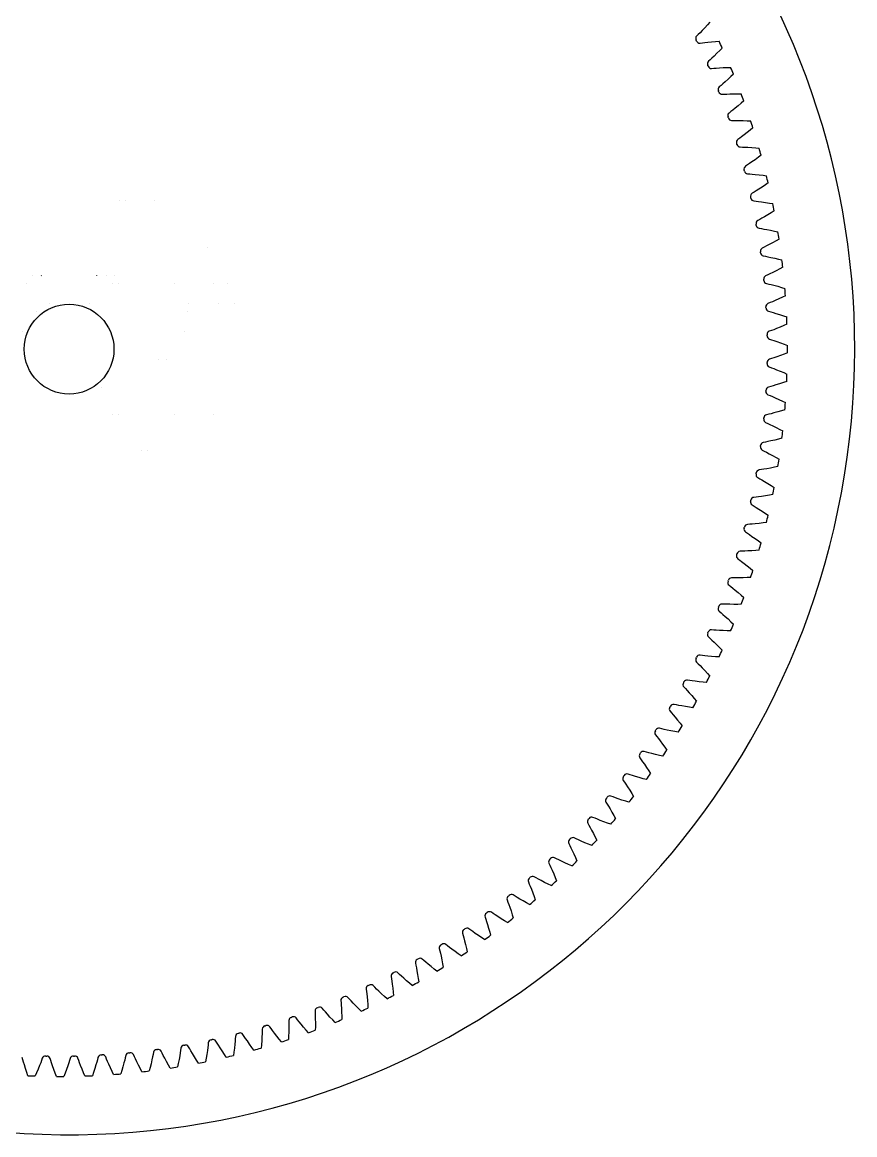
# Model space of a CAD drawing. Extents: x -8712 to 1826, y -2785 to 399.
# Drawn here: x -1896.6 to -1711.2, y -1034.3 to -786.5 of the extents above; entities that cross this region are included whole.
import ezdxf

# ---------------------------------------------------------------- set-up
doc = ezdxf.new("R2010")
doc.units = 0
doc.layers.get('0').update_dxf_attribs({"linetype": 'CONTINUOUS'})

msp = doc.modelspace()

# ---------------------------------------------------------------- linework, layer by layer
at = {"color": 1}
for p, q in [((-1744.586336, -787.704592), (-1745.178079, -788.328004)), ((-1743.979535, -787.044919), (-1744.586336, -787.704592)), ((-1743.472424, -786.477632), (-1743.979535, -787.044919)), ((-1746.032394, -789.193654), (-1746.406588, -789.560047)), ((-1745.650253, -788.811455), (-1746.032394, -789.193654)), ((-1745.178079, -788.328004), (-1745.650254, -788.811455)), ((-1745.649118, -791.12173), (-1745.129722, -791.054702)), ((-1745.129722, -791.054702), (-1744.592993, -790.991217)), ((-1744.592993, -790.991217), (-1743.92101, -790.919711)), ((-1743.92101, -790.919711), (-1743.065142, -790.840961)), ((-1743.065142, -790.840961), (-1742.171371, -790.772825)), ((-1742.171371, -790.772825), (-1741.411921, -790.725786)), ((-1741.254286, -792.762136), (-1741.886518, -793.397477)), ((-1740.725294, -792.215195), (-1741.254286, -792.762136)), ((-1743.389922, -794.828619), (-1743.778211, -795.18004)), ((-1742.99307, -794.461718), (-1743.389922, -794.828619)), ((-1742.502279, -793.997177), (-1742.99307, -794.461718)), ((-1741.886518, -793.397477), (-1742.502279, -793.997177)), ((-1743.082637, -796.770257), (-1742.561009, -796.723671)), ((-1742.561009, -796.723671), (-1742.022202, -796.681307)), ((-1742.022202, -796.681307), (-1741.34793, -796.636239)), ((-1741.34793, -796.636239), (-1740.489629, -796.591151)), ((-1740.489629, -796.591151), (-1739.593872, -796.558156)), ((-1739.593872, -796.558156), (-1738.833162, -796.54097)), ((-1740.559764, -800.211946), (-1740.970714, -800.562984)), ((-1740.051113, -799.767031), (-1740.559764, -800.211946)), ((-1739.412283, -799.191968), (-1740.051113, -799.767031)), ((-1738.755595, -798.581938), (-1739.412283, -799.191968)), ((-1738.205538, -798.056187), (-1738.755595, -798.581938)), ((-1740.970714, -800.562984), (-1741.372501, -800.898889)), ((-1740.739894, -802.515188), (-1740.21684, -802.489117)), ((-1740.21684, -802.489117), (-1739.676785, -802.467939)), ((-1739.676785, -802.467939), (-1739.001263, -802.449378)), ((-1739.001263, -802.449378), (-1738.141854, -802.438021)), ((-1738.141854, -802.438021), (-1737.245492, -802.440219)), ((-1737.245492, -802.440219), (-1736.484694, -802.452911)), ((-1737.167446, -805.07913), (-1737.828361, -805.628669)), ((-1736.487314, -804.495351), (-1737.167446, -805.07913)), ((-1735.917041, -803.991601), (-1736.487314, -804.495351)), ((-1738.778501, -806.387905), (-1739.193166, -806.707777)), ((-1738.354086, -806.053271), (-1738.778501, -806.387905)), ((-1737.828361, -805.628669), (-1738.354086, -806.053271)), ((-1738.624502, -808.347666), (-1738.100828, -808.34215)), ((-1738.100828, -808.34215), (-1737.560358, -808.342191)), ((-1737.560358, -808.342191), (-1736.884628, -808.350164)), ((-1736.884628, -808.350164), (-1736.025436, -808.372557)), ((-1736.025436, -808.372557), (-1735.129852, -808.409944)), ((-1735.129852, -808.409944), (-1734.370138, -808.452496)), ((-1733.863331, -810.012285), (-1734.452942, -810.493258)), ((-1736.816664, -812.294401), (-1737.243567, -812.597746)), ((-1736.379438, -811.976688), (-1736.816664, -812.294401)), ((-1735.837448, -811.573053), (-1736.379438, -811.976688)), ((-1735.155468, -811.049884), (-1735.837448, -811.573053)), ((-1734.452942, -810.493258), (-1735.155468, -811.049884)), ((-1736.739723, -814.258697), (-1736.216236, -814.273745)), ((-1736.216236, -814.273745), (-1735.676185, -814.295004)), ((-1735.676185, -814.295004), (-1735.001289, -814.329501)), ((-1735.001289, -814.329501), (-1734.143638, -814.385608)), ((-1734.143638, -814.385608), (-1733.250212, -814.458127)), ((-1733.250212, -814.458127), (-1732.492754, -814.530471)), ((-1734.081447, -817.591016), (-1734.638865, -817.973062)), ((-1733.379453, -817.095026), (-1734.081447, -817.591016)), ((-1732.655615, -816.56641), (-1733.379453, -817.095026)), ((-1732.047576, -816.108955), (-1732.655615, -816.56641)), ((-1735.088227, -818.273364), (-1735.52671, -818.559716)), ((-1735.088464, -820.239167), (-1734.565971, -820.274755)), ((-1734.638865, -817.973062), (-1735.088227, -818.273364)), ((-1734.565971, -820.274755), (-1734.02717, -820.3172)), ((-1734.027171, -820.3172), (-1733.354149, -820.378167)), ((-1733.354149, -820.378167), (-1732.499363, -820.467902)), ((-1732.499363, -820.467902), (-1731.609472, -820.57544)), ((-1731.098104, -822.705442), (-1731.842137, -823.205233)), ((-1731.609472, -820.57544), (-1730.855439, -820.677467)), ((-1730.472575, -822.272211), (-1731.098104, -822.705442)), ((-1733.595855, -824.315576), (-1734.045243, -824.584493)), ((-1733.135051, -824.033147), (-1733.595855, -824.315576)), ((-1732.563063, -823.673281), (-1733.135051, -824.033147)), ((-1731.842137, -823.205233), (-1732.563063, -823.673281)), ((-1874.968212, -826.244474), (-1874.970964, -826.24354)), ((-1873.633322, -826.246263), (-1873.636039, -826.245231)), ((-1867.126392, -826.244722), (-1867.128042, -826.24377)), ((-1733.673269, -826.279854), (-1733.152577, -826.335928)), ((-1733.152577, -826.335928), (-1732.615858, -826.399494)), ((-1732.615858, -826.399494), (-1731.945749, -826.486836)), ((-1731.945749, -826.486836), (-1731.095144, -826.61006)), ((-1731.095144, -826.61006), (-1730.210162, -826.752453)), ((-1730.210162, -826.752453), (-1729.460716, -826.884004)), ((-1731.870313, -830.1476), (-1732.341851, -830.41172)), ((-1731.284638, -829.810467), (-1731.870313, -830.1476)), ((-1730.545893, -829.371083), (-1731.284638, -829.810467)), ((-1729.782812, -828.900888), (-1730.545893, -829.371083)), ((-1729.140756, -828.49255), (-1729.782812, -828.900888)), ((-1732.341851, -830.41172), (-1732.80145, -830.662787)), ((-1732.496322, -832.371444), (-1731.978232, -832.447918)), ((-1731.978232, -832.447918), (-1731.444423, -832.532506)), ((-1731.444423, -832.532506), (-1730.77826, -832.646089)), ((-1730.77826, -832.646089), (-1729.933149, -832.802613)), ((-1729.933149, -832.802613), (-1729.054439, -832.97964)), ((-1729.054439, -832.97964), (-1728.310735, -833.140513)), ((-1728.054173, -834.76038), (-1728.711766, -835.143197)), ((-1855.401126, -836.759913), (-1855.402144, -836.758522)), ((-1731.328147, -836.552397), (-1731.797248, -836.785225)), ((-1730.846603, -836.306992), (-1731.328147, -836.552397)), ((-1730.248144, -835.993113), (-1730.846603, -836.306992)), ((-1729.492718, -835.583071), (-1730.248144, -835.993113)), ((-1728.711766, -835.143197), (-1729.492718, -835.583071)), ((-1731.559437, -838.504545), (-1731.044749, -838.6013)), ((-1731.044749, -838.6013), (-1730.514672, -838.70678)), ((-1730.514672, -838.70678), (-1729.853482, -838.846429)), ((-1729.853482, -838.846429), (-1729.015168, -839.036011)), ((-1729.015168, -839.036011), (-1728.144085, -839.2474)), ((-1728.144085, -839.2474), (-1727.40727, -839.437346)), ((-1730.065499, -842.501827), (-1730.556306, -842.728136)), ((-1729.455178, -842.211685), (-1730.065499, -842.501827)), ((-1728.684237, -841.831616), (-1729.455178, -842.211685)), ((-1727.886617, -841.422742), (-1728.684237, -841.831616)), ((-1727.214502, -841.066037), (-1727.886617, -841.422742)), ((-1862.693306, -844.654248), (-1862.694447, -844.652418)), ((-1854.009441, -844.653672), (-1854.010288, -844.65181)), ((-1850.949851, -844.669215), (-1850.950634, -844.66733)), ((-1730.556306, -842.728136), (-1731.034186, -842.942369)), ((-1730.864059, -844.6697), (-1730.353566, -844.786586)), ((-1730.353566, -844.786586), (-1729.828039, -844.912795)), ((-1729.828039, -844.912795), (-1729.172841, -845.078295)), ((-1729.172841, -845.078295), (-1728.342616, -845.300643)), ((-1728.342616, -845.300643), (-1727.480505, -845.546067)), ((-1727.480505, -845.546067), (-1726.751715, -845.764795)), ((-1726.623037, -847.399798), (-1727.308638, -847.72984)), ((-1859.558706, -849.117757), (-1859.559371, -849.116018)), ((-1852.799173, -849.127179), (-1852.799734, -849.125337)), ((-1849.417584, -849.118488), (-1849.418093, -849.116651)), ((-1730.027518, -848.929417), (-1730.513441, -849.124723)), ((-1729.528205, -848.722551), (-1730.027518, -848.929417)), ((-1728.906964, -848.456594), (-1729.528205, -848.722551)), ((-1728.121695, -848.107086), (-1728.906964, -848.456594)), ((-1727.308638, -847.72984), (-1728.121695, -848.107086)), ((-1859.824207, -850.852037), (-1859.824615, -850.850764)), ((-1730.41126, -850.857401), (-1729.905749, -850.994239)), ((-1729.905749, -850.994239), (-1729.385583, -851.140984)), ((-1729.385583, -851.140984), (-1728.737387, -851.332078)), ((-1728.737387, -851.332078), (-1727.916531, -851.58685)), ((-1727.916531, -851.58685), (-1727.06472, -851.865931)), ((-1727.06472, -851.865931), (-1726.345079, -852.113102)), ((-1729.23555, -854.959573), (-1729.7426, -855.146677)), ((-1728.604346, -854.718211), (-1729.23555, -854.959573)), ((-1727.805961, -854.399802), (-1728.604346, -854.718211)), ((-1726.97872, -854.054768), (-1727.805961, -854.399802)), ((-1726.280691, -853.751897), (-1726.97872, -854.054768)), ((-1729.7426, -855.146677), (-1730.235815, -855.322755)), ((-1730.201738, -857.058109), (-1729.701989, -857.214688)), ((-1729.701989, -857.214688), (-1729.187984, -857.381741)), ((-1729.187984, -857.381741), (-1728.547791, -857.598136)), ((-1728.547791, -857.598136), (-1727.737571, -857.884938)), ((-1727.737571, -857.884938), (-1726.897372, -858.197246)), ((-1726.897372, -858.197246), (-1726.187991, -858.472479)), ((-1729.701989, -861.37033), (-1730.201737, -861.526908)), ((-1729.187984, -861.203277), (-1729.701989, -861.37033)), ((-1728.547791, -860.986882), (-1729.187985, -861.203277)), ((-1727.737522, -860.700062), (-1728.547791, -860.986882)), ((-1726.897372, -860.387772), (-1727.737522, -860.700062)), ((-1726.187991, -860.112539), (-1726.897372, -860.387772)), ((-1730.235816, -863.262262), (-1729.7426, -863.43834)), ((-1729.7426, -863.43834), (-1729.23555, -863.625444)), ((-1729.23555, -863.625444), (-1728.604346, -863.866807)), ((-1728.604346, -863.866807), (-1727.806009, -864.185196)), ((-1727.806009, -864.185196), (-1726.97872, -864.53025)), ((-1726.97872, -864.53025), (-1726.280691, -864.833121)), ((-1728.737387, -867.252939), (-1729.385583, -867.444034)), ((-1727.916482, -866.998152), (-1728.737387, -867.252939)), ((-1727.06472, -866.719087), (-1727.916482, -866.998152)), ((-1726.345079, -866.471916), (-1727.06472, -866.719087)), ((-1730.513441, -869.460294), (-1730.027518, -869.6556)), ((-1729.905749, -867.590778), (-1730.411259, -867.727616)), ((-1730.027518, -869.6556), (-1729.528205, -869.862467)), ((-1729.385583, -867.444034), (-1729.905749, -867.590778)), ((-1729.528205, -869.862467), (-1728.906963, -870.128424)), ((-1728.906963, -870.128424), (-1728.121743, -870.477911)), ((-1728.121743, -870.477911), (-1727.308638, -870.855177)), ((-1727.308638, -870.855177), (-1726.623037, -871.185219)), ((-1876.592806, -873.922849), (-1876.591193, -873.921791)), ((-1875.175258, -873.93448), (-1875.173914, -873.93347)), ((-1862.694447, -873.9326), (-1862.693784, -873.931537)), ((-1854.010288, -873.933208), (-1854.009772, -873.932074)), ((-1730.353566, -873.798432), (-1730.864059, -873.915318)), ((-1729.828039, -873.672222), (-1730.353566, -873.798432)), ((-1729.172841, -873.506723), (-1729.828039, -873.672222)), ((-1728.342566, -873.284361), (-1729.172841, -873.506723)), ((-1727.480505, -873.03895), (-1728.342566, -873.284361)), ((-1726.751715, -872.820223), (-1727.480505, -873.03895)), ((-1731.034186, -875.642649), (-1730.556306, -875.856881)), ((-1730.556306, -875.856881), (-1730.065499, -876.083191)), ((-1730.065499, -876.083191), (-1729.455178, -876.373333)), ((-1729.455178, -876.373333), (-1728.684283, -876.753378)), ((-1728.684283, -876.753378), (-1727.886617, -877.162276)), ((-1727.886617, -877.162276), (-1727.214502, -877.51898)), ((-1729.853482, -879.738589), (-1730.514672, -879.878238)), ((-1729.015117, -879.548995), (-1729.853482, -879.738589)), ((-1728.144085, -879.337618), (-1729.015117, -879.548995)), ((-1727.40727, -879.147672), (-1728.144085, -879.337618)), ((-1870.106389, -881.823166), (-1870.103721, -881.821262)), ((-1868.722718, -881.821845), (-1868.720107, -881.819821)), ((-1731.797248, -881.799792), (-1731.328147, -882.032621)), ((-1731.044749, -879.983718), (-1731.559437, -880.080472)), ((-1731.328147, -882.032621), (-1730.846603, -882.278025)), ((-1730.514672, -879.878238), (-1731.044749, -879.983718)), ((-1730.846603, -882.278025), (-1730.248143, -882.591905)), ((-1730.248143, -882.591905), (-1729.492764, -883.001922)), ((-1729.492764, -883.001922), (-1728.711766, -883.441821)), ((-1728.711766, -883.441821), (-1728.054173, -883.824637)), ((-1731.978232, -886.1371), (-1732.496322, -886.213573)), ((-1731.444423, -886.052512), (-1731.978232, -886.1371)), ((-1730.77826, -885.938929), (-1731.444423, -886.052512)), ((-1729.933098, -885.782395), (-1730.77826, -885.938929)), ((-1729.054439, -885.605378), (-1729.933098, -885.782395)), ((-1728.310735, -885.444505), (-1729.054439, -885.605378)), ((-1732.80145, -887.922231), (-1732.341851, -888.173297)), ((-1732.341851, -888.173297), (-1731.870313, -888.437418)), ((-1731.870313, -888.437418), (-1731.284638, -888.774551)), ((-1731.284638, -888.774551), (-1730.545937, -889.213907)), ((-1730.545937, -889.213907), (-1729.782812, -889.684129)), ((-1731.945749, -892.098182), (-1732.615858, -892.185524)), ((-1731.095093, -891.97495), (-1731.945749, -892.098182)), ((-1730.210162, -891.832565), (-1731.095093, -891.97495)), ((-1729.460716, -891.701014), (-1730.210162, -891.832565)), ((-1729.782812, -889.684129), (-1729.140756, -890.092467)), ((-1734.045243, -894.000525), (-1733.595856, -894.269441)), ((-1733.152576, -892.24909), (-1733.673269, -892.305164)), ((-1733.595856, -894.269441), (-1733.135051, -894.55187)), ((-1732.615858, -892.185524), (-1733.152576, -892.24909)), ((-1733.135051, -894.55187), (-1732.563062, -894.911737)), ((-1732.563062, -894.911737), (-1731.842181, -895.379756)), ((-1731.842181, -895.379756), (-1731.098104, -895.879576)), ((-1731.098104, -895.879576), (-1730.472575, -896.312806)), ((-1734.565971, -898.310262), (-1735.088463, -898.345851)), ((-1734.02717, -898.267817), (-1734.565971, -898.310262)), ((-1733.35415, -898.206851), (-1734.027171, -898.267817)), ((-1732.499311, -898.11711), (-1733.35415, -898.206851)), ((-1731.609472, -898.009577), (-1732.499311, -898.11711)), ((-1730.855439, -897.907551), (-1731.609472, -898.009577)), ((-1735.526711, -900.025301), (-1735.088227, -900.311653)), ((-1735.088227, -900.311653), (-1734.638865, -900.611956)), ((-1734.638865, -900.611956), (-1734.081446, -900.994001)), ((-1734.081446, -900.994001), (-1733.379495, -901.489962)), ((-1733.379495, -901.489962), (-1732.655615, -902.018608)), ((-1732.655615, -902.018608), (-1732.047576, -902.476063)), ((-1736.216236, -904.311273), (-1736.739723, -904.326321)), ((-1735.676185, -904.290013), (-1736.216236, -904.311273)), ((-1735.001289, -904.255517), (-1735.676185, -904.290013)), ((-1734.143586, -904.199406), (-1735.001289, -904.255517)), ((-1733.250212, -904.126891), (-1734.143586, -904.199406)), ((-1732.492754, -904.054546), (-1733.250212, -904.126891)), ((-1737.243567, -905.987271), (-1736.816664, -906.290617)), ((-1736.816664, -906.290617), (-1736.379438, -906.60833)), ((-1736.379438, -906.60833), (-1735.837448, -907.011965)), ((-1735.837448, -907.011965), (-1735.155509, -907.535101)), ((-1735.155509, -907.535101), (-1734.452942, -908.09176)), ((-1734.452942, -908.09176), (-1733.863331, -908.572733)), ((-1739.193166, -911.877241), (-1738.778501, -912.197113)), ((-1738.100828, -910.242867), (-1738.624502, -910.237352)), ((-1737.560358, -910.242827), (-1738.100828, -910.242867)), ((-1736.884628, -910.234853), (-1737.560358, -910.242827)), ((-1736.025384, -910.212459), (-1736.884628, -910.234853)), ((-1735.129852, -910.175073), (-1736.025384, -910.212459)), ((-1734.370138, -910.132522), (-1735.129852, -910.175073)), ((-1738.778501, -912.197113), (-1738.354086, -912.531746)), ((-1738.354086, -912.531746), (-1737.82836, -912.956349)), ((-1737.82836, -912.956349), (-1737.167485, -913.505854)), ((-1737.167485, -913.505854), (-1736.487314, -914.089666)), ((-1736.487314, -914.089666), (-1735.917041, -914.593417)), ((-1740.216839, -916.0959), (-1740.739893, -916.06983)), ((-1739.676785, -916.117078), (-1740.216839, -916.0959)), ((-1739.001263, -916.13564), (-1739.676785, -916.117078)), ((-1738.141802, -916.146997), (-1739.001263, -916.13564)), ((-1737.245492, -916.144798), (-1738.141802, -916.146997)), ((-1736.484694, -916.132106), (-1737.245492, -916.144798)), ((-1741.372501, -917.686129), (-1740.970714, -918.022034)), ((-1740.970714, -918.022034), (-1740.559764, -918.373072)), ((-1740.559764, -918.373072), (-1740.051113, -918.817986)), ((-1740.051113, -918.817986), (-1739.412321, -919.393014)), ((-1739.412321, -919.393014), (-1738.755595, -920.00308)), ((-1742.561009, -921.861346), (-1743.082636, -921.814761)), ((-1742.022202, -921.903711), (-1742.561009, -921.861346)), ((-1738.755595, -920.00308), (-1738.205538, -920.528831)), ((-1743.778212, -923.404978), (-1743.389922, -923.756398)), ((-1743.389922, -923.756398), (-1742.99307, -924.123299)), ((-1742.99307, -924.123299), (-1742.502279, -924.58784)), ((-1741.34793, -921.948779), (-1742.022202, -921.903711)), ((-1740.489577, -921.993869), (-1741.34793, -921.948779)), ((-1739.593872, -922.026861), (-1740.489577, -921.993869)), ((-1738.833162, -922.044048), (-1739.593872, -922.026861)), ((-1742.502279, -924.58784), (-1741.886555, -925.187504)), ((-1741.886555, -925.187504), (-1741.254286, -925.822882)), ((-1741.254286, -925.822882), (-1740.725294, -926.369822)), ((-1746.406588, -929.02497), (-1746.032395, -929.391364)), ((-1745.129722, -927.530316), (-1745.649118, -927.463287)), ((-1744.592993, -927.593801), (-1745.129722, -927.530316)), ((-1743.92101, -927.665306), (-1744.592993, -927.593801)), ((-1743.06509, -927.744061), (-1743.92101, -927.665306)), ((-1742.171371, -927.812193), (-1743.06509, -927.744061)), ((-1741.411921, -927.859231), (-1742.171371, -927.812193)), ((-1746.032395, -929.391364), (-1745.650253, -929.773562)), ((-1745.650254, -929.773562), (-1745.178079, -930.257014)), ((-1745.178079, -930.257014), (-1744.586372, -930.880388)), ((-1744.586372, -930.880388), (-1743.979535, -931.540099)), ((-1743.979535, -931.540099), (-1743.472424, -932.107386)), ((-1747.919016, -933.094068), (-1748.43538, -933.0067)), ((-1747.385195, -933.178576), (-1747.919016, -933.094068)), ((-1746.716537, -933.276408), (-1747.385195, -933.178576)), ((-1745.864368, -933.388705), (-1746.716537, -933.276408)), ((-1744.974013, -933.491871), (-1745.864368, -933.388705)), ((-1744.216996, -933.56869), (-1744.974013, -933.491871)), ((-1749.253579, -934.53744), (-1748.894058, -934.918242)), ((-1748.894058, -934.918242), (-1748.527217, -935.315149)), ((-1748.527217, -935.315149), (-1748.074386, -935.816765)), ((-1748.074386, -935.816765), (-1747.507609, -936.462889)), ((-1747.507609, -936.462889), (-1746.92714, -937.145915)), ((-1750.924593, -938.544023), (-1751.437129, -938.43645)), ((-1750.3945, -938.649424), (-1750.924593, -938.544023)), ((-1749.730199, -938.773431), (-1750.3945, -938.649424)), ((-1748.883096, -938.919098), (-1749.730199, -938.773431)), ((-1747.997477, -939.05714), (-1748.883096, -938.919098)), ((-1747.24406, -939.163619), (-1747.997477, -939.05714)), ((-1746.92714, -937.145915), (-1746.442692, -937.732674)), ((-1752.314793, -939.933888), (-1751.970499, -940.328511)), ((-1751.970499, -940.328511), (-1751.619523, -940.739514)), ((-1751.619523, -940.739514), (-1751.186735, -941.258521)), ((-1751.186735, -941.258521), (-1750.645762, -941.926399)), ((-1754.141816, -943.871778), (-1754.649734, -943.744166)), ((-1753.61627, -943.997909), (-1754.141816, -943.871778)), ((-1752.95735, -944.147901), (-1753.61627, -943.997909)), ((-1752.116618, -944.326712), (-1752.95735, -944.147901)), ((-1750.645762, -941.926399), (-1750.092556, -942.631688)), ((-1750.092556, -942.631688), (-1749.631517, -943.237013)), ((-1755.58551, -945.205992), (-1755.256975, -945.613828)), ((-1755.256975, -945.613828), (-1754.922405, -946.038293)), ((-1754.922405, -946.038293), (-1754.510327, -946.573892)), ((-1754.510327, -946.573892), (-1753.995991, -947.262493)), ((-1751.237102, -944.499418), (-1752.116618, -944.326712)), ((-1750.488446, -944.635394), (-1751.237102, -944.499418)), ((-1757.565726, -949.069118), (-1758.068242, -948.921663)), ((-1757.045537, -949.215784), (-1757.565726, -949.069118)), ((-1753.995991, -947.262493), (-1753.470901, -947.988957)), ((-1753.470901, -947.988957), (-1753.033983, -948.611916)), ((-1759.060688, -950.345624), (-1758.748417, -950.766044)), ((-1758.748417, -950.766044), (-1758.43077, -951.203317)), ((-1758.43077, -951.203317), (-1758.040037, -951.754681)), ((-1756.393013, -949.39153), (-1757.045537, -949.215784)), ((-1755.55995, -949.603211), (-1756.393013, -949.39153)), ((-1754.687892, -949.810312), (-1755.55995, -949.603211)), ((-1753.945151, -949.975576), (-1754.687892, -949.810312)), ((-1761.191042, -954.128029), (-1761.687382, -953.960959)), ((-1758.040037, -951.754681), (-1757.553132, -952.462944)), ((-1757.553132, -952.462944), (-1757.056968, -953.209463)), ((-1757.056968, -953.209463), (-1756.644844, -953.849095)), ((-1762.734967, -955.344859), (-1762.439443, -955.777214)), ((-1762.439443, -955.777214), (-1762.139208, -956.226621)), ((-1762.139208, -956.226621), (-1761.770423, -956.7929)), ((-1760.677013, -954.295005), (-1761.191042, -954.128029)), ((-1760.031892, -954.496233), (-1760.677013, -954.295005)), ((-1759.207781, -954.740456), (-1760.031892, -954.496233)), ((-1758.344527, -954.981635), (-1759.207781, -954.740456)), ((-1757.608847, -955.175931), (-1758.344527, -954.981635)), ((-1765.012176, -959.04071), (-1765.501573, -958.854283)), ((-1764.505098, -959.227738), (-1765.012176, -959.04071)), ((-1761.770423, -956.7929), (-1761.3117, -957.519733)), ((-1761.3117, -957.519733), (-1760.845226, -958.285155)), ((-1760.845226, -958.285155), (-1760.458532, -958.940474)), ((-1766.602683, -960.195988), (-1766.324361, -960.639612)), ((-1766.324361, -960.639612), (-1766.042001, -961.10046)), ((-1766.042001, -961.10046), (-1765.695732, -961.68078)), ((-1763.868374, -959.454139), (-1764.505098, -959.227738)), ((-1763.054488, -959.730528), (-1763.868374, -959.454139)), ((-1762.201367, -960.005412), (-1763.054488, -959.730528)), ((-1761.473882, -960.228441), (-1762.201367, -960.005412)), ((-1769.023234, -963.799587), (-1769.504936, -963.59409)), ((-1768.52389, -964.006379), (-1769.023234, -963.799587)), ((-1765.695732, -961.68078), (-1765.265898, -962.425062)), ((-1765.265898, -962.425062), (-1764.829834, -963.208208)), ((-1764.829834, -963.208208), (-1764.469166, -963.878204)), ((-1770.657871, -964.891532), (-1770.39718, -965.34574)), ((-1770.39718, -965.34574), (-1770.133131, -965.817318)), ((-1770.133131, -965.817318), (-1769.809912, -966.410786)), ((-1769.809912, -966.410786), (-1769.40963, -967.171369)), ((-1767.896546, -964.257602), (-1768.52389, -964.006379)), ((-1767.094138, -964.565731), (-1767.896546, -964.257602)), ((-1766.252467, -964.873897), (-1767.094138, -964.565731)), ((-1765.534299, -965.125315), (-1766.252467, -964.873897)), ((-1773.218033, -968.397322), (-1773.691295, -968.173072)), ((-1772.727192, -968.623558), (-1773.218033, -968.397322)), ((-1772.110195, -968.899218), (-1772.727192, -968.623558)), ((-1771.320502, -969.238611), (-1772.110195, -968.899218)), ((-1769.40963, -967.171369), (-1769.004649, -967.971031)), ((-1769.004649, -967.971031), (-1768.670562, -968.65467)), ((-1774.894279, -969.424249), (-1774.651622, -969.888342)), ((-1774.651622, -969.888342), (-1774.40629, -970.369923)), ((-1774.40629, -970.369923), (-1774.106619, -970.975622)), ((-1774.106619, -970.975622), (-1773.736506, -971.751334)), ((-1770.491579, -969.579583), (-1771.320502, -969.238611)), ((-1769.783835, -969.859002), (-1770.491579, -969.579583)), ((-1779.305375, -973.787151), (-1779.081125, -974.260413)), ((-1777.590104, -972.826825), (-1778.054197, -972.584167)), ((-1777.108524, -973.072157), (-1777.590104, -972.826825)), ((-1776.502824, -973.371827), (-1777.108524, -973.072157)), ((-1775.727065, -973.741962), (-1776.502824, -973.371827)), ((-1774.912167, -974.115215), (-1775.727065, -973.741962)), ((-1773.736506, -971.751334), (-1773.363232, -972.566279)), ((-1773.363232, -972.566279), (-1773.056242, -973.262507)), ((-1779.081125, -974.260413), (-1778.854888, -974.751254)), ((-1778.854889, -974.751254), (-1778.579229, -975.368252)), ((-1778.579229, -975.368252), (-1778.239855, -976.157896)), ((-1778.239855, -976.157896), (-1777.898863, -976.986868)), ((-1774.215939, -974.422204), (-1774.912167, -974.115215)), ((-1783.884356, -977.97351), (-1783.678859, -978.455212)), ((-1783.678859, -978.455212), (-1783.472068, -978.954556)), ((-1782.132706, -977.081266), (-1782.586914, -976.820575)), ((-1781.661128, -977.345316), (-1782.132706, -977.081266)), ((-1781.067661, -977.668534), (-1781.661128, -977.345316)), ((-1780.307031, -978.068841), (-1781.067661, -977.668534)), ((-1779.507415, -978.473798), (-1780.307031, -978.068841)), ((-1778.823777, -978.807885), (-1779.507415, -978.473798)), ((-1777.898863, -976.986868), (-1777.619444, -977.694611)), ((-1786.838834, -981.154086), (-1787.282458, -980.875764)), ((-1786.377987, -981.436445), (-1786.838834, -981.154086)), ((-1783.472068, -978.954556), (-1783.220844, -979.581901)), ((-1783.220844, -979.581901), (-1782.912733, -980.38426)), ((-1782.912733, -980.38426), (-1782.604549, -981.22598)), ((-1782.604549, -981.22598), (-1782.353132, -981.944147)), ((-1788.624163, -981.976873), (-1788.437736, -982.46627)), ((-1788.437736, -982.46627), (-1788.250708, -982.973348)), ((-1788.250708, -982.973348), (-1788.024308, -983.610072)), ((-1788.024308, -983.610072), (-1787.747935, -984.423909)), ((-1785.797666, -981.782715), (-1786.377987, -981.436445)), ((-1785.053339, -982.212574), (-1785.797666, -981.782715)), ((-1784.270238, -982.648612), (-1785.053339, -982.212574)), ((-1783.600243, -983.009281), (-1784.270238, -982.648612)), ((-1793.517487, -985.791064), (-1793.350418, -986.287404)), ((-1793.350418, -986.287404), (-1793.183442, -986.801434)), ((-1791.701232, -985.039003), (-1792.133587, -984.74348)), ((-1791.251825, -985.339238), (-1791.701232, -985.039003)), ((-1790.685547, -985.708024), (-1791.251825, -985.339238)), ((-1789.95867, -986.166774), (-1790.685547, -985.708024)), ((-1789.193291, -986.63322), (-1789.95867, -986.166774)), ((-1787.747935, -984.423909), (-1787.473034, -985.277079)), ((-1787.473034, -985.277079), (-1787.250006, -986.004564)), ((-1796.712402, -988.730029), (-1797.132822, -988.417759)), ((-1796.275129, -989.047676), (-1796.712402, -988.730029)), ((-1793.183442, -986.801434), (-1792.982213, -987.446555)), ((-1792.982213, -987.446555), (-1792.738005, -988.270615)), ((-1792.738005, -988.270615), (-1792.496811, -989.13392)), ((-1788.537972, -987.019915), (-1789.193291, -986.63322)), ((-1798.556783, -989.410204), (-1798.409328, -989.91272)), ((-1798.409328, -989.91272), (-1798.262662, -990.432909)), ((-1798.262662, -990.432909), (-1798.086916, -991.085434)), ((-1798.086916, -991.085434), (-1797.875248, -991.918446)), ((-1795.723766, -989.438409), (-1796.275129, -989.047676)), ((-1795.01546, -989.925343), (-1795.723766, -989.438409)), ((-1794.268984, -990.421478), (-1795.01546, -989.925343)), ((-1793.629351, -990.833602), (-1794.268984, -990.421478)), ((-1792.496811, -989.13392), (-1792.302515, -989.8696)), ((-1803.734281, -992.828712), (-1803.606668, -993.33663)), ((-1803.606668, -993.33663), (-1803.480538, -993.862176)), ((-1801.864618, -992.221472), (-1802.272454, -991.892937)), ((-1801.440153, -992.556041), (-1801.864618, -992.221472)), ((-1800.904555, -992.968119), (-1801.440153, -992.556041)), ((-1800.215912, -993.482486), (-1800.904555, -992.968119)), ((-1799.48949, -994.007545), (-1800.215912, -993.482486)), ((-1797.875248, -991.918446), (-1797.668134, -992.790554)), ((-1797.668134, -992.790554), (-1797.502871, -993.533295)), ((-1809.041997, -996.041317), (-1808.934423, -996.553854)), ((-1807.149936, -995.507947), (-1807.544558, -995.163654)), ((-1806.738933, -995.858923), (-1807.149936, -995.507947)), ((-1806.219926, -996.291711), (-1806.738933, -995.858923)), ((-1803.480538, -993.862176), (-1803.330545, -994.521097)), ((-1803.330545, -994.521097), (-1803.151744, -995.361777)), ((-1803.151744, -995.361777), (-1802.979029, -996.241344)), ((-1798.86653, -994.444463), (-1799.48949, -994.007545)), ((-1812.560204, -998.584389), (-1812.941006, -998.224868)), ((-1812.163298, -998.95123), (-1812.560204, -998.584389)), ((-1808.934423, -996.553854), (-1808.829023, -997.083946)), ((-1808.829023, -997.083946), (-1808.705015, -997.748248)), ((-1808.705015, -997.748248), (-1808.559357, -998.595299)), ((-1808.559357, -998.595299), (-1808.421306, -999.480969)), ((-1805.552007, -996.832717), (-1806.219926, -996.291711)), ((-1804.846759, -997.385891), (-1805.552007, -996.832717)), ((-1804.241433, -997.846929), (-1804.846759, -997.385891)), ((-1802.979029, -996.241344), (-1802.843053, -996.990001)), ((-1818.087083, -1001.446052), (-1818.453476, -1001.071858)), ((-1814.471747, -999.043066), (-1814.384379, -999.55943)), ((-1814.384379, -999.55943), (-1814.299871, -1000.093252)), ((-1814.299871, -1000.093252), (-1814.202039, -1000.76191)), ((-1814.202039, -1000.76191), (-1814.089748, -1001.614027)), ((-1811.661682, -999.40406), (-1812.163298, -998.95123)), ((-1811.015518, -999.970872), (-1811.661682, -999.40406)), ((-1810.332531, -1000.551307), (-1811.015518, -999.970872)), ((-1809.745772, -1001.035755), (-1810.332531, -1000.551307)), ((-1808.421306, -999.480969), (-1808.314827, -1000.234387)), ((-1820.015159, -1001.829328), (-1819.94813, -1002.348725)), ((-1819.94813, -1002.348725), (-1819.884645, -1002.885453)), ((-1819.884645, -1002.885453), (-1819.81314, -1003.557436)), ((-1819.81314, -1003.557436), (-1819.73439, -1004.413305)), ((-1817.704884, -1001.828193), (-1818.087083, -1001.446052)), ((-1817.221433, -1002.300368), (-1817.704884, -1001.828193)), ((-1816.59802, -1002.89211), (-1817.221433, -1002.300368)), ((-1815.938348, -1003.498912), (-1816.59802, -1002.89211)), ((-1815.37106, -1004.006022), (-1815.938348, -1003.498912)), ((-1814.089748, -1001.614027), (-1813.986575, -1002.504434)), ((-1813.986575, -1002.504434), (-1813.909757, -1003.261451)), ((-1829.456412, -1006.507733), (-1829.792318, -1006.105946)), ((-1825.663685, -1004.39581), (-1825.6171, -1004.917437)), ((-1825.6171, -1004.917437), (-1825.574736, -1005.456244)), ((-1825.574736, -1005.456244), (-1825.529668, -1006.130517)), ((-1823.722048, -1004.088525), (-1824.073468, -1003.700235)), ((-1823.355147, -1004.485376), (-1823.722048, -1004.088525)), ((-1822.890606, -1004.976167), (-1823.355147, -1004.485376)), ((-1822.290906, -1005.591928), (-1822.890606, -1004.976167)), ((-1821.655565, -1006.224161), (-1822.290906, -1005.591928)), ((-1819.73439, -1004.413305), (-1819.666254, -1005.307076)), ((-1819.666254, -1005.307076), (-1819.619215, -1006.066525)), ((-1835.281333, -1008.699946), (-1835.601205, -1008.285281)), ((-1831.408617, -1006.738553), (-1831.382546, -1007.261607)), ((-1831.382546, -1007.261607), (-1831.361368, -1007.801661)), ((-1831.361368, -1007.801661), (-1831.342806, -1008.477183)), ((-1831.342806, -1008.477183), (-1831.33145, -1009.336592)), ((-1829.105375, -1006.918683), (-1829.456412, -1006.507733)), ((-1828.66046, -1007.427333), (-1829.105375, -1006.918683)), ((-1828.085397, -1008.066164), (-1828.66046, -1007.427333)), ((-1827.475367, -1008.722852), (-1828.085397, -1008.066164)), ((-1825.529668, -1006.130517), (-1825.48458, -1006.988817)), ((-1825.48458, -1006.988817), (-1825.451585, -1007.884574)), ((-1825.451585, -1007.884574), (-1825.434399, -1008.645285)), ((-1821.108624, -1006.753152), (-1821.655565, -1006.224161)), ((-1843.152126, -1010.738723), (-1843.167174, -1011.26221)), ((-1841.187829, -1010.661783), (-1841.491175, -1010.23488)), ((-1840.870116, -1011.099008), (-1841.187829, -1010.661783)), ((-1837.243593, -1010.593818), (-1837.265986, -1011.45301)), ((-1837.23562, -1009.918088), (-1837.243593, -1010.593818)), ((-1837.241095, -1008.853944), (-1837.235579, -1009.377619)), ((-1837.235579, -1009.377619), (-1837.23562, -1009.918088)), ((-1834.9467, -1009.12436), (-1835.281333, -1008.699946)), ((-1834.522098, -1009.650086), (-1834.9467, -1009.12436)), ((-1833.972558, -1010.311001), (-1834.522098, -1009.650086)), ((-1833.38878, -1010.991132), (-1833.972558, -1010.311001)), ((-1832.88503, -1011.561405), (-1833.38878, -1010.991132)), ((-1831.333648, -1010.232954), (-1831.34634, -1010.993753)), ((-1831.33145, -1009.336592), (-1831.333648, -1010.232954)), ((-1826.949616, -1009.272908), (-1827.475367, -1008.722852)), ((-1853.209005, -1013.882591), (-1853.477921, -1013.433203)), ((-1849.210629, -1013.451276), (-1849.271595, -1014.124297)), ((-1849.168184, -1012.912475), (-1849.210629, -1013.451276)), ((-1849.132595, -1012.389983), (-1849.168184, -1012.912475)), ((-1847.166793, -1012.39022), (-1847.453145, -1011.951736)), ((-1846.86649, -1012.839581), (-1847.166793, -1012.39022)), ((-1846.484445, -1013.397), (-1846.86649, -1012.839581)), ((-1845.988455, -1014.098994), (-1846.484445, -1013.397)), ((-1843.279036, -1013.334808), (-1843.351556, -1014.228234)), ((-1843.22293, -1012.477158), (-1843.279036, -1013.334808)), ((-1843.188433, -1011.802262), (-1843.22293, -1012.477158)), ((-1843.167174, -1011.26221), (-1843.188433, -1011.802262)), ((-1840.466482, -1011.640998), (-1840.870116, -1011.099008)), ((-1839.943313, -1012.322978), (-1840.466482, -1011.640998)), ((-1839.386687, -1013.025505), (-1839.943313, -1012.322978)), ((-1838.905713, -1013.615115), (-1839.386687, -1013.025505)), ((-1837.303373, -1012.348595), (-1837.345924, -1013.108309)), ((-1837.265986, -1011.45301), (-1837.303373, -1012.348595)), ((-1867.397974, -1015.919009), (-1867.494728, -1016.433697)), ((-1865.445825, -1016.1503), (-1865.678654, -1015.681199)), ((-1861.425935, -1016.034023), (-1861.539517, -1016.700187)), ((-1861.341346, -1015.500214), (-1861.425935, -1016.034023)), ((-1861.264873, -1014.982124), (-1861.341346, -1015.500214)), ((-1859.305149, -1015.136596), (-1859.556215, -1014.676997)), ((-1859.041029, -1015.608133), (-1859.305149, -1015.136596)), ((-1858.703896, -1016.193809), (-1859.041029, -1015.608133)), ((-1855.380264, -1015.532697), (-1855.503489, -1016.383302)), ((-1855.292923, -1014.862589), (-1855.380264, -1015.532697)), ((-1855.229357, -1014.32587), (-1855.292923, -1014.862589)), ((-1855.173283, -1013.805177), (-1855.229357, -1014.32587)), ((-1852.926576, -1014.343396), (-1853.209005, -1013.882591)), ((-1852.56671, -1014.915384), (-1852.926576, -1014.343396)), ((-1852.098661, -1015.636309), (-1852.56671, -1014.915384)), ((-1851.59887, -1016.380342), (-1852.098661, -1015.636309)), ((-1849.468869, -1015.868974), (-1849.570896, -1016.623008)), ((-1849.36133, -1014.979084), (-1849.468869, -1015.868974)), ((-1849.271595, -1014.124297), (-1849.36133, -1014.979084)), ((-1845.459838, -1014.822832), (-1845.988455, -1014.098994)), ((-1845.002384, -1015.43087), (-1845.459838, -1014.822832)), ((-1843.351556, -1014.228234), (-1843.4239, -1014.985692)), ((-1896.484207, -1017.572697), (-1896.621045, -1017.067187)), ((-1896.337463, -1018.092864), (-1896.484207, -1017.572697)), ((-1896.146368, -1018.741059), (-1896.337463, -1018.092864)), ((-1892.518873, -1018.242897), (-1892.760236, -1018.874101)), ((-1892.331769, -1017.735847), (-1892.518873, -1018.242897)), ((-1892.155691, -1017.242631), (-1892.331769, -1017.735847)), ((-1890.263759, -1017.776457), (-1890.420337, -1017.276709)), ((-1890.096706, -1018.290462), (-1890.263759, -1017.776457)), ((-1889.88031, -1018.930655), (-1890.096706, -1018.290462)), ((-1886.27517, -1018.290462), (-1886.491565, -1018.930655)), ((-1886.108117, -1017.776457), (-1886.27517, -1018.290462)), ((-1885.951538, -1017.276709), (-1886.108117, -1017.776457)), ((-1884.040106, -1017.735847), (-1884.216184, -1017.242631)), ((-1883.853002, -1018.242897), (-1884.040106, -1017.735847)), ((-1883.61164, -1018.874101), (-1883.853002, -1018.242897)), ((-1880.034412, -1018.092864), (-1880.225507, -1018.741059)), ((-1879.887668, -1017.572697), (-1880.034412, -1018.092864)), ((-1879.75083, -1017.067187), (-1879.887668, -1017.572697)), ((-1877.822846, -1017.450928), (-1878.018152, -1016.965006)), ((-1877.61598, -1017.950241), (-1877.822846, -1017.450928)), ((-1877.350023, -1018.571483), (-1877.61598, -1017.950241)), ((-1873.971724, -1018.305605), (-1874.194072, -1019.13583)), ((-1873.806224, -1017.650407), (-1873.971724, -1018.305605)), ((-1873.680015, -1017.12488), (-1873.806224, -1017.650407)), ((-1873.563128, -1016.614387), (-1873.680015, -1017.12488)), ((-1871.621565, -1016.922141), (-1871.835798, -1016.444261)), ((-1871.395255, -1017.412948), (-1871.621565, -1016.922141)), ((-1871.105113, -1018.023269), (-1871.395255, -1017.412947)), ((-1870.725045, -1018.79421), (-1871.105113, -1018.023269)), ((-1867.92944, -1018.463279), (-1868.140828, -1019.334361)), ((-1867.739857, -1017.624964), (-1867.92944, -1018.463279)), ((-1867.600209, -1016.963774), (-1867.739857, -1017.624964)), ((-1867.494728, -1016.433697), (-1867.600209, -1016.963774)), ((-1865.200421, -1016.631843), (-1865.445825, -1016.1503)), ((-1864.886542, -1017.230303), (-1865.200421, -1016.631843)), ((-1864.4765, -1017.985728), (-1864.886542, -1017.230303)), ((-1864.036626, -1018.766681), (-1864.4765, -1017.985728)), ((-1861.873069, -1018.424007), (-1862.033942, -1019.167711)), ((-1861.696042, -1017.545298), (-1861.873069, -1018.424007)), ((-1861.539517, -1016.700187), (-1861.696042, -1017.545298)), ((-1858.264512, -1016.932554), (-1858.703896, -1016.193809)), ((-1857.794317, -1017.695635), (-1858.264512, -1016.932554)), ((-1857.385979, -1018.337691), (-1857.794317, -1017.695635)), ((-1855.645882, -1017.268284), (-1855.777433, -1018.017731)), ((-1855.503489, -1016.383302), (-1855.645882, -1017.268284)), ((-1851.16564, -1017.005872), (-1851.59887, -1016.380342)), ((-1895.891581, -1019.561965), (-1896.146368, -1018.741059)), ((-1895.612515, -1020.413727), (-1895.891581, -1019.561965)), ((-1895.365345, -1021.133367), (-1895.612515, -1020.413727)), ((-1893.423679, -1020.499726), (-1893.72655, -1021.197756)), ((-1893.078625, -1019.672437), (-1893.423679, -1020.499726)), ((-1892.760236, -1018.874101), (-1893.078625, -1019.672437)), ((-1889.593491, -1019.740925), (-1889.88031, -1018.930655)), ((-1889.2812, -1020.581074), (-1889.593491, -1019.740925)), ((-1889.005967, -1021.290456), (-1889.2812, -1020.581074)), ((-1887.090675, -1020.581074), (-1887.365908, -1021.290456)), ((-1886.778366, -1019.740876), (-1887.090675, -1020.581074)), ((-1886.491565, -1018.930655), (-1886.778366, -1019.740876)), ((-1883.293231, -1019.672485), (-1883.61164, -1018.874101)), ((-1882.948197, -1020.499726), (-1883.293231, -1019.672485)), ((-1882.645326, -1021.197756), (-1882.948197, -1020.499726)), ((-1880.75936, -1020.413727), (-1881.006531, -1021.133367)), ((-1880.480278, -1019.561915), (-1880.75936, -1020.413727)), ((-1880.225507, -1018.741059), (-1880.480278, -1019.561915)), ((-1877.000514, -1019.356751), (-1877.350023, -1018.571483)), ((-1876.623269, -1020.169808), (-1877.000514, -1019.356751)), ((-1876.293227, -1020.855409), (-1876.623269, -1020.169808)), ((-1874.439496, -1019.997942), (-1874.658223, -1020.726731)), ((-1874.194072, -1019.13583), (-1874.439496, -1019.997942)), ((-1870.31617, -1019.59183), (-1870.725045, -1018.79421)), ((-1869.959466, -1020.263944), (-1870.31617, -1019.59183)), ((-1868.140828, -1019.334361), (-1868.330775, -1020.071176)), ((-1863.653809, -1019.424273), (-1864.036626, -1018.766681))]:
    msp.add_line(p, q, dxfattribs=at)
msp.add_circle((-1886.185938, -859.292509), 10, dxfattribs=at)
for centre, radius, start, end in [((-1886.185938, -859.292509), 175, 107.873488, 73.50008), ((-1745.872218, -790.086306), 0.75, 135.438167, 209.121774), ((-1888.185938, -859.292509), 157.5, 25.831833, 25.918167), ((-1745.731572, -790.376276), 0.75, 202.628229, 276.311797), ((-1888.185917, -859.292499), 162, 24.459973, 25.040027), ((-1743.264914, -795.726872), 0.75, 133.188167, 206.871774), ((-1888.185938, -859.292509), 157.5, 23.581833, 23.668167), ((-1743.135761, -796.022141), 0.75, 200.378229, 274.061797), ((-1888.185917, -859.2925), 162, 22.209973, 22.790027), ((-1740.881068, -801.465452), 0.75, 130.938167, 204.621774), ((-1888.185938, -859.292509), 157.5, 21.331833, 21.418167), ((-1740.763606, -801.765563), 0.75, 198.128229, 271.811797), ((-1888.185917, -859.292501), 162, 19.959973, 20.540027), ((-1738.724355, -807.293196), 0.75, 128.688167, 202.371774), ((-1888.185938, -859.292509), 157.5, 19.081833, 19.168167), ((-1738.618766, -807.597688), 0.75, 195.878229, 269.561797), ((-1888.185916, -859.292502), 162, 17.709973, 18.290027), ((-1736.798101, -813.20112), 0.75, 126.438167, 200.121774), ((-1888.185938, -859.292509), 157.5, 16.831833, 16.918167), ((-1736.704548, -813.509522), 0.75, 193.628229, 267.311797), ((-1888.185916, -859.292503), 162, 15.459973, 16.040027), ((-1735.105276, -819.180113), 0.75, 124.188167, 197.871774), ((-1888.185938, -859.292509), 157.5, 14.581833, 14.668167), ((-1735.023903, -819.491951), 0.75, 191.378229, 265.061797), ((-1888.185916, -859.292504), 162, 13.209973, 13.790027), ((-1733.64849, -825.220957), 0.75, 121.938167, 195.621774), ((-1888.185938, -859.292509), 157.5, 12.331833, 12.418167), ((-1733.579423, -825.535749), 0.75, 189.128229, 262.811797), ((-1888.185916, -859.292504), 162, 10.959973, 11.540027), ((-1732.42999, -831.314337), 0.75, 119.688167, 193.371774), ((-1888.185938, -859.292509), 157.5, 10.081833, 10.168167), ((-1732.373335, -831.631597), 0.75, 186.878229, 260.561797), ((-1888.185915, -859.292505), 162, 8.709973, 9.290027), ((-1731.451654, -837.450857), 0.75, 117.438167, 191.121774), ((-1888.185938, -859.292509), 157.5, 7.831833, 7.918167), ((-1731.407498, -837.770097), 0.75, 184.628229, 258.311797), ((-1888.185915, -859.292506), 162, 6.459973, 7.040027), ((-1886.185938, -859.292509), 17.495, 123.252905, 123.264671), ((-1886.185938, -859.292509), 18.32, 116.723315, 116.734682), ((-1886.185938, -859.292509), 17.495, 110.699544, 110.71486), ((-1886.185938, -859.292509), 17.495, 69.28514, 69.301693), ((-1886.185938, -859.292509), 18.32, 63.265318, 63.277925), ((-1886.185938, -859.292509), 17.495, 56.735329, 56.747095), ((-1881.067956, -836.869167), 7.8, 308.796426, 308.817883), ((-1886.185938, -859.292509), 18.32, 53.047329, 53.057041), ((-1730.714992, -843.621055), 0.75, 115.188167, 188.871774), ((-1888.185938, -859.292509), 157.5, 5.581833, 5.668167), ((-1730.683403, -843.941782), 0.75, 182.378229, 256.061797), ((-1888.185915, -859.292507), 162, 4.209973, 4.790027), ((-1886.185938, -859.292509), 11.1, 113.571422, 113.58905), ((-1886.185938, -859.292509), 11.1, 66.41095, 66.429585), ((-1730.221138, -849.815417), 0.75, 112.938167, 186.621774), ((-1888.185938, -859.292509), 157.5, 3.331833, 3.418167), ((-1886.185938, -859.292509), 11.1, 130.483532, 130.491461), ((-1730.202165, -850.137138), 0.75, 180.128229, 253.811797), ((-1888.185915, -859.292508), 162, 1.959973, 2.540027), ((-1886.185938, -859.292509), 11.1, 159.031813, 159.038806), ((-1865.463654, -849.313183), 7.8, 309.563129, 309.580416), ((-1729.970854, -856.024393), 0.75, 110.688167, 184.371774), ((-1888.185938, -859.292509), 157.5, 1.081833, 1.168167), ((-1729.964526, -856.34661), 0.75, 177.878229, 251.561797), ((-1888.185915, -859.292509), 162, 359.709973, 0.290027), ((-1865.463654, -869.271835), 7.8, 96.553426, 96.622212), ((-1865.463654, -869.271835), 7.8, 83.377788, 83.447255), ((-1888.185938, -859.292509), 157.5, 358.831833, 358.918167), ((-1729.964526, -862.238408), 0.75, 108.438167, 182.121774), ((-1729.970854, -862.560625), 0.75, 175.628229, 249.311797), ((-1888.185915, -859.29251), 162, 357.459973, 358.040027), ((-1886.185938, -859.292509), 11.1, 310.475064, 310.48374), ((-1730.221138, -868.7696), 0.75, 173.378229, 247.061797), ((-1888.185938, -859.292509), 157.5, 356.581833, 356.668167), ((-1730.202165, -868.44788), 0.75, 106.188167, 179.871774), ((-1888.185915, -859.292511), 162, 355.209973, 355.790027), ((-1888.185938, -859.292509), 157.5, 354.331833, 354.418167), ((-1730.683403, -874.643235), 0.75, 103.938167, 177.621774), ((-1730.714992, -874.963963), 0.75, 171.128229, 244.811797), ((-1888.185915, -859.292511), 162, 352.959973, 353.540027), ((-1731.451654, -881.134161), 0.75, 168.878229, 242.561797), ((-1888.185938, -859.292509), 157.5, 352.081833, 352.168167), ((-1731.407498, -880.814921), 0.75, 101.688167, 175.371774), ((-1888.185915, -859.292512), 162, 350.709973, 351.290027), ((-1732.42999, -887.270681), 0.75, 166.628229, 240.311797), ((-1888.185938, -859.292509), 157.5, 349.831833, 349.918167), ((-1732.373335, -886.95342), 0.75, 99.438167, 173.121774), ((-1888.185916, -859.292513), 162, 348.459973, 349.040027), ((-1733.64849, -893.36406), 0.75, 164.378229, 238.061797), ((-1888.185938, -859.292509), 157.5, 347.581833, 347.668167), ((-1733.579423, -893.049269), 0.75, 97.188167, 170.871774), ((-1888.185916, -859.292514), 162, 346.209973, 346.790027), ((-1735.105276, -899.404904), 0.75, 162.128229, 235.811797), ((-1888.185938, -859.292509), 157.5, 345.331833, 345.418167), ((-1735.023903, -899.093067), 0.75, 94.938167, 168.621774), ((-1736.704548, -905.075496), 0.75, 92.688167, 166.371774), ((-1888.185916, -859.292515), 162, 343.959973, 344.540027), ((-1736.798101, -905.383898), 0.75, 159.878229, 233.561797), ((-1888.185938, -859.292509), 157.5, 343.081833, 343.168167), ((-1888.185916, -859.292516), 162, 341.709973, 342.290027), ((-1738.724355, -911.291821), 0.75, 157.628229, 231.311797), ((-1888.185938, -859.292509), 157.5, 340.831833, 340.918167), ((-1738.618766, -910.98733), 0.75, 90.438167, 164.121774), ((-1740.881067, -917.119566), 0.75, 155.378229, 229.061797), ((-1888.185938, -859.292509), 157.5, 338.581833, 338.668167), ((-1740.763606, -916.819455), 0.75, 88.188167, 161.871774), ((-1888.185917, -859.292517), 162, 339.459973, 340.040027), ((-1743.135761, -922.562877), 0.75, 85.938167, 159.621774), ((-1888.185917, -859.292517), 162, 337.209973, 337.790027), ((-1743.264914, -922.858145), 0.75, 153.128229, 226.811797), ((-1888.185938, -859.292509), 157.5, 336.331833, 336.418167), ((-1888.185917, -859.292518), 162, 334.959973, 335.540027), ((-1745.872218, -928.498711), 0.75, 150.878229, 224.561797), ((-1888.185938, -859.292509), 157.5, 334.081833, 334.168167), ((-1745.731572, -928.208741), 0.75, 83.688167, 157.371774), ((-1748.698959, -934.032566), 0.75, 148.628229, 222.311797), ((-1888.185938, -859.292509), 157.5, 331.831833, 331.918167), ((-1748.547038, -933.748341), 0.75, 81.438167, 155.121774), ((-1888.185918, -859.292519), 162, 332.709973, 333.290027), ((-1751.74078, -939.451178), 0.75, 146.378229, 220.061797), ((-1888.185938, -859.292509), 157.5, 329.581833, 329.668167), ((-1751.577817, -939.173136), 0.75, 79.188167, 152.871774), ((-1888.185918, -859.29252), 162, 330.459973, 331.040027), ((-1888.185938, -859.292509), 157.5, 327.331833, 327.418167), ((-1754.819235, -944.474761), 0.75, 76.938167, 150.621774), ((-1888.185918, -859.292521), 162, 328.209973, 328.790027), ((-1754.992988, -944.74619), 0.75, 144.128229, 217.811797), ((-1758.266296, -949.64504), 0.75, 74.688167, 148.371774), ((-1888.185919, -859.292521), 162, 325.959973, 326.540027), ((-1758.450571, -949.909439), 0.75, 141.878229, 215.561797), ((-1888.185938, -859.292509), 157.5, 325.081833, 325.168167), ((-1761.913683, -954.676003), 0.75, 72.438167, 146.121774), ((-1888.185919, -859.292522), 162, 323.709973, 324.290027), ((-1762.108196, -954.932963), 0.75, 139.628229, 213.311797), ((-1888.185938, -859.292509), 157.5, 322.831833, 322.918167), ((-1765.755773, -959.559891), 0.75, 70.188167, 143.871774), ((-1888.18592, -859.292523), 162, 321.459973, 322.040027), ((-1765.960224, -959.809017), 0.75, 137.378229, 211.061797), ((-1888.185938, -859.292509), 157.5, 320.581833, 320.668167), ((-1888.185938, -859.292509), 157.5, 318.331833, 318.418167), ((-1769.786641, -964.289175), 0.75, 67.938167, 141.621774), ((-1888.185921, -859.292523), 162, 319.209973, 319.790027), ((-1770.000716, -964.530081), 0.75, 135.128229, 208.811797), ((-1774.22344, -969.088877), 0.75, 132.878229, 206.561797), ((-1888.185938, -859.292509), 157.5, 316.081833, 316.168167), ((-1774.000072, -968.85656), 0.75, 65.688167, 139.371774), ((-1888.185921, -859.292524), 162, 316.959973, 317.540027), ((-1778.621886, -973.478374), 0.75, 130.628229, 204.311797), ((-1888.185938, -859.292509), 157.5, 313.831833, 313.918167), ((-1778.38957, -973.255007), 0.75, 63.438167, 137.121774), ((-1888.185922, -859.292525), 162, 314.709973, 315.290027), ((-1783.189272, -977.691806), 0.75, 128.378229, 202.061797), ((-1888.185938, -859.292509), 157.5, 311.581833, 311.668167), ((-1782.948365, -977.477731), 0.75, 61.188167, 134.871774), ((-1888.185922, -859.292525), 162, 312.459973, 313.040027), ((-1787.918555, -981.722674), 0.75, 126.128229, 199.811797), ((-1888.185938, -859.292509), 157.5, 309.331833, 309.418167), ((-1787.66943, -981.518222), 0.75, 58.938167, 132.621774), ((-1888.185923, -859.292526), 162, 310.209973, 310.790027), ((-1792.802443, -985.564764), 0.75, 123.878229, 197.561797), ((-1888.185938, -859.292509), 157.5, 307.081833, 307.168167), ((-1792.545483, -985.37025), 0.75, 56.688167, 130.371774), ((-1888.185924, -859.292526), 162, 307.959973, 308.540027), ((-1797.833406, -989.212151), 0.75, 121.628229, 195.311797), ((-1888.185938, -859.292509), 157.5, 304.831833, 304.918167), ((-1797.569008, -989.027875), 0.75, 54.438167, 128.121774), ((-1888.185924, -859.292527), 162, 305.709973, 306.290027), ((-1803.003686, -992.659211), 0.75, 119.378229, 193.061797), ((-1888.185938, -859.292509), 157.5, 302.581833, 302.668167), ((-1802.732257, -992.485458), 0.75, 52.188167, 125.871774), ((-1888.185925, -859.292528), 162, 303.459973, 304.040027), ((-1808.30531, -995.90063), 0.75, 117.128229, 190.811797), ((-1888.185938, -859.292509), 157.5, 300.331833, 300.418167), ((-1808.027269, -995.737667), 0.75, 49.938167, 123.621774), ((-1813.730105, -998.931408), 0.75, 114.878229, 188.561797), ((-1888.185938, -859.292509), 157.5, 298.081833, 298.168167), ((-1813.44588, -998.779487), 0.75, 47.688167, 121.371774), ((-1888.185926, -859.292528), 162, 301.209973, 301.790027), ((-1819.269705, -1001.746874), 0.75, 112.628229, 186.311797), ((-1888.185938, -859.292509), 157.5, 295.831833, 295.918167), ((-1818.979735, -1001.606229), 0.75, 45.438167, 119.121774), ((-1888.185927, -859.292528), 162, 298.959973, 299.540027), ((-1824.915569, -1004.342686), 0.75, 110.378229, 184.061797), ((-1888.185938, -859.292509), 157.5, 293.581833, 293.668167), ((-1824.620301, -1004.213533), 0.75, 43.188167, 116.871774), ((-1888.185927, -859.292529), 162, 296.709973, 297.290027), ((-1830.658992, -1006.71484), 0.75, 108.128229, 181.811797), ((-1888.185938, -859.292509), 157.5, 291.331833, 291.418167), ((-1830.35888, -1006.597379), 0.75, 40.938167, 114.621774), ((-1888.185928, -859.292529), 162, 294.459973, 295.040027), ((-1836.491116, -1008.85968), 0.75, 105.878229, 179.561797), ((-1888.185938, -859.292509), 157.5, 289.081833, 289.168167), ((-1836.186625, -1008.754092), 0.75, 38.688167, 112.371774), ((-1842.402951, -1010.773899), 0.75, 103.628229, 177.311797), ((-1888.185938, -859.292509), 157.5, 286.831833, 286.918167), ((-1842.094549, -1010.680346), 0.75, 36.438167, 110.121774), ((-1888.18593, -859.29253), 162, 289.959973, 290.540027), ((-1888.185929, -859.29253), 162, 292.209973, 292.790027), ((-1854.429177, -1013.899024), 0.75, 99.128229, 172.811797), ((-1888.185938, -859.292509), 157.5, 282.331833, 282.418167), ((-1854.114386, -1013.829956), 0.75, 31.938167, 105.621774), ((-1848.385379, -1012.454543), 0.75, 101.378229, 175.061797), ((-1888.185938, -859.292509), 157.5, 284.581833, 284.668167), ((-1848.073542, -1012.373171), 0.75, 34.188167, 107.871774), ((-1888.185931, -859.29253), 162, 287.709973, 288.290027), ((-1888.185938, -859.292509), 157.5, 275.581833, 275.668167), ((-1872.514484, -1016.763455), 0.75, 25.188167, 98.871774), ((-1866.663526, -1016.070948), 0.75, 94.628229, 168.311797), ((-1888.185938, -859.292509), 157.5, 277.831833, 277.918167), ((-1866.344286, -1016.026792), 0.75, 27.438167, 101.121774), ((-1860.525026, -1015.105112), 0.75, 96.878229, 170.561797), ((-1888.185938, -859.292509), 157.5, 280.081833, 280.168167), ((-1860.207766, -1015.048456), 0.75, 29.688167, 103.371774), ((-1888.185932, -859.29253), 162, 285.459973, 286.040027), ((-1891.454053, -1017.507593), 0.75, 85.628229, 159.311797), ((-1888.185938, -859.292509), 157.5, 268.831833, 268.918167), ((-1891.131836, -1017.51392), 0.75, 18.438167, 92.121774), ((-1885.240039, -1017.51392), 0.75, 87.878229, 161.561797), ((-1888.185938, -859.292509), 157.5, 271.081833, 271.168167), ((-1884.917822, -1017.507593), 0.75, 20.688167, 94.371774), ((-1879.030567, -1017.276282), 0.75, 90.128229, 163.811797), ((-1888.185938, -859.292509), 157.5, 273.331833, 273.418167), ((-1878.708846, -1017.257309), 0.75, 22.938167, 96.621774), ((-1872.835211, -1016.795044), 0.75, 92.378229, 166.061797), ((-1888.185933, -859.292531), 162, 280.959973, 281.540027), ((-1888.185932, -859.292531), 162, 283.209973, 283.790027), ((-1888.185936, -859.292531), 162, 274.209973, 274.790027), ((-1888.185935, -859.292531), 162, 276.459973, 277.040027), ((-1888.185934, -859.292531), 162, 278.709973, 279.290027), ((-1888.185938, -859.292531), 162, 267.459973, 268.040027), ((-1888.185938, -859.292531), 162, 269.709973, 270.290027), ((-1888.185937, -859.292531), 162, 271.959973, 272.540027)]:
    msp.add_arc(centre, radius, start, end, dxfattribs=at)

doc.saveas('drawing.dxf')
